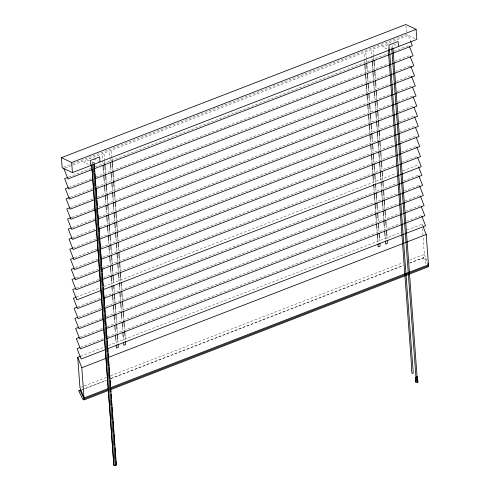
<?xml version="1.0" encoding="UTF-8"?>
<svg xmlns="http://www.w3.org/2000/svg" width="490" height="490" viewBox="0 0 490 490"><rect width="100%" height="100%" fill="white"/><g stroke="black" fill="none" stroke-linecap="round" stroke-linejoin="round"><path stroke-width="0.37" stroke-dasharray="2.45 1.84" d="M63.578 167.225L72.134 163.911M72.851 163.636L406.59 34.576L416.169 39.096M65.286 168.027L72.422 165.271M73.133 164.995L408.299 35.384L410.467 40.903M89.597 160.101L83.943 162.282L89.419 164.867M388.111 44.664L382.457 46.85L388.619 49.753M93.559 162.876L94.129 162.656L93.964 162.08L91.501 162.398L91.667 162.968L92.984 163.096M68.882 177.006L90.987 168.456M95.268 166.802L387.645 53.735M394.064 51.254L408.323 45.742M68.906 187.358L91.728 178.532M96.009 176.878L388.386 63.816M394.805 61.33L409.781 55.542M70.364 197.164L92.469 188.613M96.744 186.96L389.127 73.892M395.546 71.411L409.805 65.893M70.389 207.515L93.21 198.689M97.486 197.035L389.869 83.974M396.281 81.487L411.257 75.699M71.84 217.315L93.951 208.771M98.943 206.841L390.604 94.049M397.023 91.569L411.998 85.775M72.581 227.397L94.686 218.846M98.968 217.193L391.345 104.125M397.764 101.644L412.739 95.856M72.612 237.748L95.428 228.928M99.709 227.268L392.086 114.207M398.505 111.726L413.48 105.932M73.347 247.83L96.169 239.004M100.45 237.35L392.827 124.282M399.246 121.802L414.221 116.008M74.805 257.63L96.91 249.079M101.185 247.425L393.568 134.364M399.987 131.877L414.963 126.089M75.54 267.705L97.651 259.161M102.643 257.232L394.309 144.44M400.722 141.959L415.698 136.165M76.281 277.787L98.392 269.237M102.667 267.583L395.044 154.515M401.463 152.035L416.439 146.247M76.311 288.138L99.127 279.318M103.408 277.659L395.785 164.597M402.204 162.117L417.18 156.322M76.238 297.142L99.77 288.046M104.052 286.387L396.428 173.325M402.847 170.845L417.823 165.05L418.362 166.429M77.69 306.948L100.511 298.122M104.787 296.468L397.17 183.401M403.589 180.92L418.564 175.126M78.431 317.024L101.252 308.198M106.244 306.268L397.194 193.758M404.324 190.996L419.299 185.208M79.172 327.099L101.987 318.28M106.269 316.626L398.646 203.558M405.065 201.078L419.33 195.559M79.913 337.181L102.729 328.355M107.01 326.701L399.387 213.634M405.806 211.153L420.781 205.365M80.648 347.257L103.47 338.437M107.751 336.777L400.128 223.716M406.547 221.235L421.523 215.441M80.581 356.261L104.113 347.165M108.388 345.505L400.771 232.444M407.184 229.963L422.16 224.169L422.705 225.547M80.66 387.327L83.514 386.218M84.225 385.942L106.33 377.398M110.611 375.744L402.988 262.677M409.407 260.196L424.383 254.402L423.109 237.019M82.32 389.477L106.569 380.099M110.844 378.445L403.221 265.378M409.64 262.897L424.603 257.385L427.011 262.511M80.881 390.31L106.551 380.381M110.832 378.727L403.209 265.66M409.628 263.179L424.603 257.385M393.697 44.265L397.121 45.876M93.817 159.054L98.606 161.314M423.189 257.654L426.202 264.061M424.383 254.402L427.635 262.677M422.16 224.169L422.276 225.682M422.496 228.701L423.048 236.266M405.953 25.939L406.375 31.697M392.937 48.087L392.766 45.797L391.62 46.244L391.731 47.769M388.172 47.573L388.343 49.858M373.717 56.497L373.27 50.403L371.432 51.113L372.106 60.258M373.772 57.263L373.944 59.547M374.446 66.413L374.672 69.464M375.175 76.324L375.401 79.374M375.848 85.474L376.124 89.284M376.632 96.144L376.908 99.96M377.355 106.054L377.637 109.87M378.139 116.73L378.366 119.781M378.813 125.881L379.095 129.691M379.597 136.557L379.824 139.607M380.326 146.467L380.608 150.277M381.11 157.143L381.33 160.187M381.784 166.288L382.059 170.104M382.568 176.964L382.788 180.014M383.18 185.349L383.407 188.399M383.964 196.025L384.191 199.075M384.693 205.935L384.975 209.751M385.422 215.845L385.642 218.895M386.151 225.761L386.426 229.571M386.935 236.431L387.155 239.481M372.608 67.124L372.835 70.168M373.282 76.269L373.564 80.084M374.066 86.944L374.348 90.754M374.795 96.855L375.071 100.671M375.524 106.765L375.799 110.581M376.247 116.681L376.528 120.491M377.031 127.351L377.312 131.167M377.759 137.267L377.986 140.318M378.488 147.178L378.77 150.987M379.217 157.088L379.499 160.898M380.001 167.764L380.222 170.814M380.73 177.674L381.006 181.484M381.287 185.3L381.624 189.875M382.127 196.735L382.353 199.785M382.855 206.645L383.137 210.461M383.584 216.556L383.805 219.606M384.258 225.706L384.589 230.282M385.042 236.382L385.318 240.192M366.373 59.339L365.92 53.239L364.088 53.949L364.419 58.524M366.428 60.105L366.594 62.389M367.096 69.255L367.322 72.3M367.825 79.166L368.106 82.975M368.554 89.076L368.78 92.126M369.282 98.986L369.564 102.802M370.066 109.662L370.287 112.712M370.795 119.572L371.016 122.623M371.524 129.483L371.745 132.533M372.247 139.399L372.474 142.443M372.921 148.544L373.257 153.119M373.76 159.979L373.986 163.029M374.489 169.895L374.77 173.705M375.218 179.806L375.438 182.856M375.83 188.191L376.112 192.007M376.559 198.101L376.841 201.917M377.288 208.017L377.57 211.827M378.072 218.687L378.354 222.503M378.801 228.603L379.082 232.413M379.53 238.514L379.805 242.323M364.48 59.29L364.756 63.1M365.264 69.966L365.54 73.776M365.987 79.876L366.214 82.926M366.716 89.786L366.943 92.837M367.39 98.937L367.672 102.747M368.174 109.607L368.455 113.423M368.958 120.283L369.24 124.093M369.687 130.193L369.907 133.243M370.354 139.344L370.636 143.154M371.138 150.02L371.42 153.829M371.922 160.689L372.204 164.505M372.651 170.606L372.878 173.656M373.325 179.75L373.607 183.566M373.999 188.901L374.219 191.951M374.721 198.811L375.003 202.627M375.505 209.487L375.732 212.538M376.234 219.398L376.516 223.213M376.963 229.314L377.245 233.124M377.692 239.224L377.974 243.034M111.947 157.731L111.499 151.631L109.662 152.341L110.109 158.442M112.002 158.49L112.173 160.781M112.62 166.876L112.896 170.692M113.404 177.552L113.625 180.602M114.133 187.462L114.409 191.278M114.856 197.378L115.138 201.188M115.585 207.288L115.812 210.339M116.314 217.199L116.596 221.008M117.098 227.875L117.324 230.925M117.827 237.785L118.108 241.595M118.556 247.695L118.831 251.505M119.284 257.605L119.56 261.421M120.068 268.281L120.289 271.331M120.791 278.191L121.073 282.007M121.41 286.577L121.692 290.392M122.194 297.252L122.476 301.068M122.923 307.163L123.143 310.213M123.59 316.313L123.872 320.129M124.319 326.224L124.656 330.799M125.103 336.899L125.385 340.709M110.164 159.201L110.281 160.726M110.783 167.586L111.065 171.402M111.567 178.262L111.787 181.312M112.296 188.172L112.571 191.988M113.019 198.083L113.3 201.898M113.747 207.999L114.029 211.809M114.531 218.669L114.758 221.719M115.26 228.585L115.542 232.395M115.989 238.495L116.271 242.305M116.718 248.406L116.994 252.215M117.502 259.081L117.722 262.132M118.231 268.992L118.451 272.042M118.954 278.902L119.235 282.718M119.572 287.287L119.854 291.103M120.356 297.963L120.583 301.013M121.03 307.114L121.306 310.923M121.753 317.024L122.035 320.84M122.537 327.7L122.819 331.51M123.266 337.61L123.547 341.42M104.597 160.573L104.15 154.472L102.312 155.183L102.649 159.758M104.658 161.333L104.823 163.617M105.326 170.483L105.552 173.534M106.054 180.393L106.281 183.444M106.728 189.544L107.004 193.354M107.512 200.214L107.788 204.03M108.241 210.13L108.517 213.94M109.025 220.8L109.246 223.85M109.693 229.951L109.974 233.761M110.422 239.861L110.703 243.677M111.206 250.537L111.487 254.347M111.99 261.213L112.216 264.263M112.663 270.358L112.939 274.173M113.392 280.274L113.668 284.084M114.06 289.418L114.342 293.234M114.844 300.094L115.07 303.145M115.573 310.005L115.854 313.821M116.302 319.921L116.583 323.731M117.03 329.831L117.251 332.882M117.698 338.982L118.035 343.551M102.704 160.518L102.986 164.328M103.488 171.194L103.715 174.244M104.162 180.338L104.444 184.154M104.891 190.255L105.228 194.83M105.675 200.925L105.956 204.74M106.404 210.841L106.679 214.651M107.126 220.751L107.408 224.561M107.855 230.661L108.137 234.471M108.639 241.337L108.921 245.147M109.368 251.248L109.65 255.057M110.097 261.158L110.379 264.974M110.826 271.068L111.101 274.884M111.61 281.744L111.83 284.794M112.167 289.37L112.504 293.945M113.006 300.805L113.233 303.855M113.735 310.715L113.962 313.765M114.464 320.632L114.691 323.676M115.138 329.776L115.475 334.352M115.861 339.693L116.197 344.262M92.647 161.957L92.763 163.482"/><path stroke-width="0.73" d="M391.786 48.528L415.924 377.208L415.722 382.47L417.725 382.427L418.019 381.581L417.07 376.761L392.937 48.087M416.316 380.234L416.01 381.624L415.924 377.208L417.07 376.761L417.725 382.427L415.924 377.208M416.77 378.151L417.07 376.761M115.885 460.606L116.167 464.428L115.064 465.5L113.87 465.316L91.667 164.689M61.409 157.694L405.849 24.5L416.114 29.345L416.855 39.421L72.422 172.615L62.15 167.776L61.409 157.694L71.681 162.539L416.114 29.345M68.171 177.282L64.6 178.66L68.667 188.999L92.91 179.628M92.175 169.546L67.926 178.924L63.865 168.585M94.313 168.719L412.366 45.729L410.736 41.589M68.196 187.633L65.342 188.736L69.409 199.081L93.651 189.704M95.054 178.801L413.101 55.805L409.309 46.152M69.647 197.439L66.083 198.818L70.15 209.157L94.392 199.779M95.795 188.877L413.842 65.881L410.32 56.92M69.678 207.791L66.824 208.893L70.885 219.238L95.133 209.861M96.53 198.952L414.583 75.962L410.791 66.309M71.13 217.591L67.565 218.975L71.626 229.314L95.875 219.936M97.271 209.034L415.324 86.038L411.533 76.385M71.154 227.948L68.306 229.05L72.367 239.389L96.616 230.018M98.012 219.11L416.065 96.12L412.543 87.153M71.895 238.024L69.041 239.126L73.108 249.471L97.351 240.094M98.753 229.191L416.806 106.195L413.009 96.542M72.636 248.105L69.782 249.208L73.849 259.547L98.092 250.17M99.495 239.267L417.541 116.277L414.019 107.31M74.088 257.905L70.523 259.284L74.59 269.629L98.833 260.251M100.236 249.343L418.282 126.353L414.491 116.7M74.119 268.263L71.264 269.365L75.325 279.704L99.574 270.327M100.971 259.424L419.024 136.428L415.502 127.467M75.57 278.063L72.006 279.441L76.066 289.786L100.315 280.409M101.712 269.5L419.765 146.51L416.243 137.543M75.595 288.414L72.747 289.517L76.808 299.862L101.056 290.484M102.453 279.582L420.506 156.586L416.708 146.933M76.238 297.142L73.384 298.245L77.451 308.59L101.693 299.212M103.194 289.657L421.247 166.667L417.719 157.7M76.979 307.224L74.125 308.326L78.192 318.665L102.435 309.288M103.837 298.386L421.884 175.396L418.632 167.121M77.72 317.3L74.866 318.402L78.927 328.747L103.176 319.37M104.572 308.461L422.625 185.471L418.834 175.818M78.455 327.381L75.607 328.484L79.668 338.823L103.917 329.445M105.313 318.543L423.366 195.547L419.575 185.894M79.196 337.457L76.342 338.559L80.409 348.905L104.658 339.527M106.054 328.619L424.107 205.629L420.31 195.976M79.937 347.533L77.083 348.635L81.15 358.98L105.393 349.603M106.796 338.7L424.848 215.704L421.32 206.743M108.259 388.564L84.011 397.941L79.944 387.602L77.726 357.363L80.581 356.261M107.537 348.776L425.583 225.786L421.792 216.133M84.011 397.941L81.787 367.708L106.036 358.331M108.174 357.504L426.227 234.514L423.244 226.925M108.4 390.505L84.151 399.883L82.669 399.179L78.755 390.855L80.893 390.028M110.397 387.737L428.444 264.747L426.227 234.514M84.151 399.883L84.084 398.909L108.327 389.538M110.464 388.705L428.517 265.715L427.917 264.435M110.538 389.679L428.591 266.683L428.517 265.715M78.755 390.855L80.164 390.585L84.084 398.909M427.905 263.369L428.444 264.747M77.726 357.363L81.787 367.708M116.167 464.428L116.332 464.998L115.064 465.5L116.332 464.998L94.245 164.181M398.486 46.526L398.119 41.485L388.931 45.037L389.299 50.078M389.489 49.423L413.26 373.055L412.108 373.502L411.404 370.054L411.68 367.659L388.343 49.858M373.999 60.313L374.391 65.648M374.728 70.223L375.12 75.558M375.512 80.899L375.848 85.474M376.179 90.044L376.571 95.385M376.963 100.72L377.3 105.295M377.692 110.63L378.084 115.971M378.421 120.546L378.813 125.881M379.15 130.456L379.542 135.791M379.934 141.132L380.271 145.702M380.663 151.043L381.055 156.377M381.392 160.953L381.784 166.288M382.176 171.629L382.506 176.204M382.843 180.773L383.18 185.349M383.517 189.924L383.909 195.259M384.246 199.834L384.638 205.175M384.975 209.751L385.367 215.086M385.759 220.42L386.089 224.996M386.481 230.331L386.873 235.672M387.21 240.247L387.437 243.297L385.599 244.008L385.373 240.958M372.161 61.023L372.553 66.358M372.89 70.934L373.282 76.269M373.619 80.844L374.011 86.185M374.403 91.52L374.74 96.095M375.132 101.43L375.463 106.005M375.855 111.34L376.247 116.681M376.583 121.257L376.975 126.592M377.367 131.926L377.704 136.502M378.041 141.077L378.433 146.412M378.825 151.753L379.217 157.088M379.554 161.663L379.946 166.998M380.283 171.574L380.675 176.915M381.061 182.249L381.287 185.3M381.679 190.635L382.071 195.969M382.408 200.545L382.8 205.886M383.192 211.221L383.529 215.796M383.866 220.371L384.258 225.706M384.65 231.041L384.981 235.617M366.649 63.155L367.041 68.49M367.377 73.065L367.77 78.4M368.106 82.975L368.498 88.31M368.89 93.651L369.227 98.227M369.619 103.562L370.011 108.896M370.348 113.472L370.74 118.813M371.071 123.388L371.463 128.723M371.8 133.298L372.192 138.633M372.584 143.968L372.921 148.544M373.313 153.885L373.705 159.219M374.041 163.795L374.434 169.13M374.77 173.705L375.162 179.04M375.499 183.615L375.775 187.431M376.167 192.766L376.559 198.101M376.896 202.676L377.288 208.017M377.625 212.587L378.017 217.928M378.409 223.262L378.746 227.838M379.138 233.173L379.474 237.748M379.866 243.089L380.087 246.139L378.249 246.85L378.029 243.8M364.811 63.865L365.203 69.2M365.54 73.776L365.932 79.111M366.269 83.686L366.661 89.021M366.998 93.596L367.39 98.937M367.782 104.272L368.119 108.847M368.511 114.182L368.903 119.523M369.24 124.093L369.632 129.434M370.024 134.768L370.354 139.344M370.746 144.679L371.083 149.254M371.475 154.595L371.867 159.93M372.204 164.505L372.596 169.84M372.933 174.416L373.325 179.75M373.662 184.326L373.937 188.142M374.329 193.477L374.721 198.811M375.058 203.387L375.45 208.728M375.787 213.297L376.179 218.638M376.571 223.973L376.908 228.548M377.3 233.883L377.637 238.459M112.228 161.541L112.62 166.876M112.957 171.451L113.349 176.792M113.68 181.361L114.072 186.702M114.464 192.037L114.801 196.613M115.193 201.947L115.53 206.523M115.922 211.864L116.314 217.199M116.651 221.774L117.043 227.109M117.379 231.684L117.772 237.019M118.163 242.36L118.5 246.936M118.892 252.27L119.284 257.605M119.615 262.181L120.007 267.522M120.344 272.091L120.736 277.432M121.128 282.767L121.355 285.817M121.747 291.152L122.139 296.493M122.476 301.068L122.868 306.403M123.26 311.738L123.59 316.313M123.927 320.889L124.319 326.224M124.711 331.565L125.048 336.14M125.44 341.475L125.667 344.525L123.829 345.236L123.603 342.185M110.391 162.251L110.783 167.586M111.12 172.161L111.512 177.503M111.904 182.837L112.235 187.413M112.571 191.988L112.963 197.323M113.355 202.658L113.692 207.233M114.084 212.574L114.476 217.909M114.813 222.485L115.205 227.819M115.542 232.395L115.934 237.73M116.326 243.071L116.663 247.646M117.055 252.981L117.447 258.316M117.778 262.891L118.17 268.232M118.507 272.801L118.899 278.142M119.235 282.718L119.517 286.528M119.909 291.862L120.301 297.203M120.638 301.779L121.03 307.114M121.367 311.689L121.753 317.024M122.145 322.359L122.482 326.934M122.874 332.275L123.211 336.851M104.878 164.383L105.27 169.718M105.607 174.293L105.999 179.634M106.336 184.203L106.728 189.544M107.065 194.12L107.457 199.454M107.849 204.789L108.18 209.365M108.572 214.706L108.964 220.041M109.301 224.616L109.693 229.951M110.085 235.286L110.422 239.861M110.758 244.436L111.15 249.778M111.542 255.112L111.934 260.447M112.271 265.023L112.663 270.358M113 274.933L113.392 280.274M113.784 285.609L114.005 288.659M114.397 293.994L114.789 299.335M115.126 303.91L115.517 309.245M115.91 314.58L116.246 319.155M116.638 324.49L116.975 329.066M117.367 334.407L117.698 338.982M118.09 344.317L118.317 347.367L116.479 348.078L116.253 345.027M103.041 165.093L103.433 170.428M103.77 175.004L104.162 180.338M104.499 184.914L104.891 190.255M105.283 195.59L105.62 200.165M106.012 205.5L106.342 210.075M106.734 215.41L107.126 220.751M107.463 225.327L107.855 230.661M108.192 235.237L108.584 240.572M108.976 245.913L109.313 250.488M109.705 255.823L110.097 261.158M110.434 265.733L110.826 271.068M111.163 275.643L111.555 280.984M111.885 285.56L112.167 289.37M112.559 294.704L112.951 300.045M113.343 305.38L113.68 309.956M114.017 314.531L114.409 319.866M114.801 325.201L115.138 329.776M115.53 335.117L115.861 339.693M99.972 161.963L99.605 156.923L90.417 160.475L90.791 165.516M94.074 163.611L94.19 165.136M94.301 166.661L94.693 172.008M94.803 173.534L95.195 178.881M95.311 180.406L95.703 185.753M95.813 187.278L96.653 198.732M96.769 200.257L97.161 205.604M97.271 207.129L97.663 212.476M97.773 214.001L98.11 218.583M98.227 220.108L98.619 225.455M98.729 226.98L99.121 232.321M99.231 233.853L99.629 239.194M99.74 240.725L100.579 252.172M100.689 253.704L101.087 259.045M101.197 260.576L101.589 265.917M101.7 267.442L102.036 272.024M102.147 273.555L102.545 278.896M102.655 280.427L103.047 285.768M103.157 287.293L104.505 305.619M104.615 307.144L105.007 312.491M105.123 314.017L105.963 325.47M106.073 326.995L106.465 332.343M106.581 333.868L106.973 339.215M107.083 340.74L107.42 345.321M107.531 346.846L107.922 352.194M108.039 353.719L108.431 359.066M108.541 360.591L108.933 365.938M109.043 367.463L109.38 372.045M109.497 373.57L109.889 378.917M109.999 380.442L110.391 385.789M110.501 387.314L110.838 391.896M111.01 394.187L111.346 398.768M111.457 400.293L111.849 405.634M111.959 407.166L112.351 412.507M112.467 414.038L112.859 419.379M112.97 420.91L113.306 425.485M113.417 427.017L113.809 432.358M113.925 433.889L114.317 439.23M114.427 440.755L114.764 445.337M114.936 447.627L115.266 452.209M115.383 453.74L115.775 459.081M93.094 164.628L115.187 465.439L113.87 465.316L91.838 165.259M71.681 162.539L72.422 172.615"/></g></svg>
